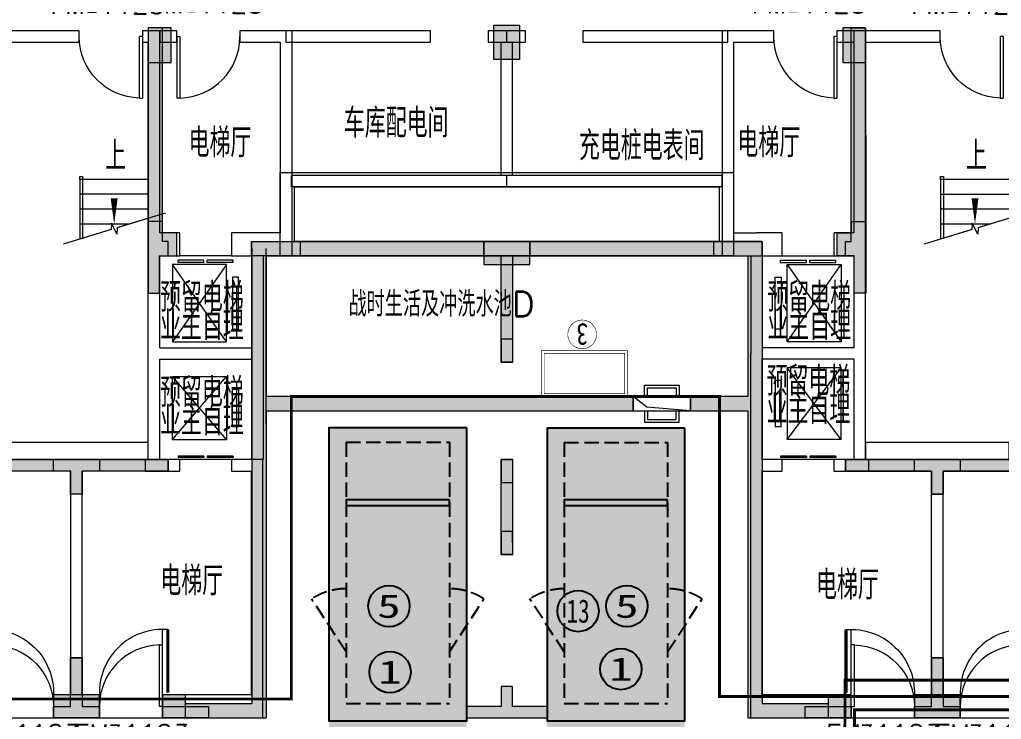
# Model space of a CAD drawing. Extents: x -264757 to 1033689, y 4049843 to 4347093.
# Drawn here: x -67445 to -50341, y 4215483 to 4227672 of the extents above; entities that cross this region are included whole.
import ezdxf
from ezdxf.enums import TextEntityAlignment as Align

# ---------------------------------------------------------------- set-up
doc = ezdxf.new("R2010")
doc.units = 0
doc.header["$LTSCALE"] = 1000
doc.header["$MEASUREMENT"] = 0
doc.linetypes.add('AX-01DK-PB01$1$A-001-车位参照B1$0$A-001-车位参照B1$0$A-001-车位参照B1$0$A-H4-001-基本图形$0$A-001-车位B1$0$DASH', pattern=[0.35, 0.25, -0.1])
doc.linetypes.add('DASH', pattern=[0.35, 0.25, -0.1])
doc.layers.get('0').update_dxf_attribs({"color": 8})
for name, color, linetype in [('AX-01DK-PB01$0$A-2-Text', 8, 'Continuous'), ('AX-01DK-PB01$0$AX-03CK-02-PB01$0$AX-03CK-02-PB01$0$PUB_HATCH', 8, 'Continuous'), ('PUB_HATCH', 8, 'Continuous'), ('不利因素13-紧邻铁爬梯', 7, 'Continuous'), ('不利因素5-单面靠墙', 7, 'Continuous'), ('不利因素9-坡道上停车', 7, 'Continuous'), ('子母车位', 7, 'Continuous')]:
    doc.layers.add(name, color=color, linetype=linetype)
doc.layers.add('AX-01DK-PB01$0$AX-001DK-01-PB01-02$0$A-3-WinF(Text)', color=8, linetype='Continuous', plot=False)
doc.layers.add('AX-01DK-PB01$0$AX-03CK-02-PB01$0$AX-03CK-02-PB01$0$WINDOW_TEXT', color=8, linetype='Continuous', plot=False)
doc.layers.add('无关图层', color=8, linetype='Continuous', lineweight=0)
doc.layers.add('车位归属楼栋范围线', color=7, linetype='Continuous', true_color=0x19e6c7)
doc.styles.add('AX-01DK-PB01$0$_TCH_DIM', font='SIMPLEX', dxfattribs={"bigfont": 'GBCBIG'})
doc.styles.add('AX-01DK-PB01$0$AX-001DK-01-PB01-02$0$_TCH_WINDOW', font='SIMPLEX', dxfattribs={"bigfont": 'GBCBIG'})
doc.styles.add('AX-01DK-PB01$0$AX-03CK-02-PB01$0$AX-03CK-02-PB01$0$_TCH_DIM', font='SIMPLEX', dxfattribs={"bigfont": 'GBCBIG'})
doc.styles.add('AX-01DK-PB01$0$AX-03CK-02-PB01$0$AX-03CK-02-PB01$0$_TCH_DIM_T3', font='SIMPLEX', dxfattribs={"width": 0.705882, "bigfont": 'GBCBIG'})
doc.styles.add('AX-01DK-PB01$0$Standard', font='gbenor.shx', dxfattribs={"bigfont": 'gbcbig.shx'})
doc.styles.add('AX-01DK-PB01$1$AX-001DK-01-PB01-02$0$Standard', font='gbenor.shx', dxfattribs={"bigfont": 'gbcbig.shx'})
doc.styles.add('AX-ACK-P01-WALL$0$黑体', font='simhei.ttf')
doc.styles.add('SX-ACK-PB01-WNC-ALL$0$黑体', font='simhei.ttf')
doc.styles.add('坑编号', font='', dxfattribs={"width": 0.8})
doc.styles.add('黑体', font='simhei.ttf')
doc.styles.get('坑编号').set_extended_font_data('SimSun')

# ---------------------------------------------------------------- blocks, each defined once
blk = doc.blocks.new('SX-ACK-PB01-WNC-ALL$0$20200722.21183209')
at = {"layer": '不利因素5-单面靠墙', "true_color": 0x6d711d}
h = blk.add_hatch(color=66, dxfattribs=at)
h.dxf.hatch_style = 1
edge = h.paths.add_edge_path()
edge.add_arc((360, 360), 360, 0, 360)
at = {"layer": '不利因素5-单面靠墙'}
blk.add_circle((360, 360), 360, dxfattribs=at)
at = {"layer": '不利因素5-单面靠墙', "style": 'SX-ACK-PB01-WNC-ALL$0$黑体', "width": 1.390625}
blk.add_text('5', height=407, dxfattribs=at).set_placement((156, 156), (564, 156), align=Align.FIT)
blk = doc.blocks.new('20200722.22094563')
at = {"layer": '不利因素13-紧邻铁爬梯', "true_color": 0x9bc530}
h = blk.add_hatch(color=62, dxfattribs=at)
h.dxf.hatch_style = 1
edge = h.paths.add_edge_path()
edge.add_arc((360, 360), 360, 0, 360)
at = {"layer": '不利因素13-紧邻铁爬梯'}
blk.add_circle((360, 360), 360, dxfattribs=at)
at = {"layer": '不利因素13-紧邻铁爬梯', "style": '黑体', "width": 0.695313}
blk.add_text('13', height=407.3, dxfattribs=at).set_placement((156, 156), (564, 156), align=Align.FIT)
blk = doc.blocks.new('A$C2E116D47')
at = {"layer": '无关图层'}
for p, q in [((0, 600), (0, 0)), ((200, 600), (0, 600)), ((50, 550), (50, 50)), ((200, 550), (50, 550)), ((50, 50), (200, 50)), ((0, 0), (200, 0))]:
    blk.add_line(p, q, dxfattribs=at)
blk = doc.blocks.new('*U98')
at = {"layer": '无关图层', "const_width": 10}
for points in [[(1250, 100), (-250, 100), (-250, 900), (1250, 900)], [(1200, 150), (-200, 150), (-200, 850), (1200, 850)]]:
    blk.add_lwpolyline(points, close=True, dxfattribs=at)
blk.add_lwpolyline([(539, 69, 0.098491), (444, 50, 0.098491), (362, -4, 0.098491), (308, -85, 0.098491), (289, -181, 0.098491), (308, -276, 0.098491), (362, -357, 0.098491), (444, -412, 0.098491), (539, -431, 0.098491), (635, -412, 0.098491), (716, -357, 0.098491), (770, -276, 0.098491), (789, -181, 0.098491), (770, -85, 0.098491), (716, -4, 0.098491), (635, 50, 0.098491)], format="xyb", close=True, dxfattribs=at)
at = {"layer": '无关图层', "style": '坑编号', "width": 0.8}
blk.add_attdef('X', text='', height=380, dxfattribs=at).set_placement((539, -181), align=Align.MIDDLE_CENTER)
blk = doc.blocks.new('SX-CK-PB001-WNC$1$20211103.13313578')
at = {"layer": '无关图层'}
h = blk.add_hatch(color=256, dxfattribs=at)
h.dxf.hatch_style = 1
h.paths.add_polyline_path([(0, 600), (450, 600), (450, 0), (0, 0)])
blk.add_lwpolyline([(0, 600), (450, 600), (450, 0), (0, 0)], close=True, dxfattribs=at)
blk.add_point((225, 300), dxfattribs=at)
blk = doc.blocks.new('fasdfasdfasdfasdfasdf')
at = {"layer": '不利因素9-坡道上停车', "true_color": 0xe0aa15}
h = blk.add_hatch(color=42, dxfattribs=at)
h.dxf.hatch_style = 1
edge = h.paths.add_edge_path()
edge.add_arc((-119587, 4058555), 720, 0, 360)
at = {"layer": '不利因素9-坡道上停车'}
blk.add_circle((-119587, 4058555), 720, dxfattribs=at)
at = {"layer": '不利因素9-坡道上停车', "style": 'AX-ACK-P01-WALL$0$黑体', "width": 1.390625}
blk.add_text('1', height=815, dxfattribs=at).set_placement((-119994, 4058148), (-119180, 4058148), align=Align.FIT)
blk = doc.blocks.new('AX-01DK-PB01$0$$DorLib2D$00000001')
at = {"layer": '无关图层'}
for p, q in [((0.45, 0.975), (0.5, 0.975)), ((0.45, 0), (0.45, 0.975)), ((0.5, 0), (0.5, 0.975)), ((0.5, 0), (0.45, 0))]:
    blk.add_line(p, q, dxfattribs=at)
at = {"layer": '无关图层', "lineweight": 13}
blk.add_arc((0.475, 0), 0.975, 91.4693, 180, dxfattribs=at)
blk = doc.blocks.new('AX-01DK-PB01$0$AX-001DK-01-PP01$0$AX-001DK-01-PP01$0$$DORLIB2D$00000127')
at = {"layer": '无关图层'}
for points in [[(-0.533, 0.795), (-0.533, 0.69)], [(-0.033, 0.795), (-0.533, 0.795)], [(-0.033, 0.795), (-0.033, 0.69)], [(0.533, 0.795), (0.033, 0.795)], [(0.033, 0.795), (0.033, 0.69)], [(0.533, 0.795), (0.533, 0.69)], [(-0.033, 0.69), (-0.533, 0.69)], [(0.533, 0.69), (0.033, 0.69)], [(0.5, 0.5), (-0.5, 0.5)]]:
    blk.add_lwpolyline(points, dxfattribs=at)
blk = doc.blocks.new('AX-01DK-PB01$0$AX-03CK-02-PB01$0$AX-03CK-02-PB01$0$$U_DORLIB2D$00000009')
at = {"layer": '无关图层'}
blk.add_line((0.5, 0.219), (0.5, 1.213), dxfattribs=at)
at = {"layer": '无关图层', "const_width": 0.05}
blk.add_lwpolyline([(0.583, 0.219), (0.583, 1.219)], dxfattribs=at)
at = {"layer": '无关图层'}
blk.add_arc((0.5, 0.219), 1.001, 85.224, 182.3859, dxfattribs=at)
blk = doc.blocks.new('_FZH')
blk.add_lwpolyline([(-0.5, -0.5), (0.5, -0.5), (0.5, 0.5), (-0.5, 0.5)], close=True)
at = {"layer": 'PUB_HATCH'}
blk.add_solid([(-0.5, -0.5), (0.5, -0.5), (-0.5, 0.5), (0.5, 0.5)], dxfattribs=at)
blk = doc.blocks.new('A$C741380cb')
at = {"layer": '子母车位', "true_color": 0x0617f9}
h = blk.add_hatch(color=5, dxfattribs=at)
h.dxf.hatch_style = 1
h.paths.add_polyline_path([(2400, 0), (2400, -10400), (0, -10400), (0, 0)])

msp = doc.modelspace()

# ---------------------------------------------------------------- hatches: boundary and pattern name
at = {"layer": 'AX-01DK-PB01$0$AX-03CK-02-PB01$0$AX-03CK-02-PB01$0$PUB_HATCH'}
for points in [[(-63277.7, 4223683.1), (-63406.4, 4223808.1), (-63406.4, 4220983), (-63156.4, 4220983), (-63156.4, 4223683)], [(-63406.4, 4223808.1), (-63149, 4223558.1), (-54756.7, 4223558.1), (-54506.7, 4223808.1)], [(-54506.7, 4223808.1), (-54756.7, 4223558.1), (-54756.7, 4221108), (-54673.4, 4220983), (-54506.7, 4220983)], [(-63277.7, 4223683.1), (-63399, 4223683.4), (-63399, 4220983), (-63251.9, 4220983), (-63149, 4221108), (-63149, 4223558.1)], [(-63149, 4220858), (-56756.4, 4220858), (-56756.4, 4221108), (-63149, 4221108), (-63251.9, 4220983)], [(-54756.7, 4221108), (-55756.4, 4221108), (-55756.4, 4220858), (-54756.7, 4220858), (-54673.4, 4220983)], [(-63156.4, 4220983), (-63406.4, 4220983), (-63406.4, 4220633), (-63156.4, 4220633)], [(-63251.9, 4220983), (-63399, 4220983), (-63399, 4220633), (-63149, 4220633), (-63149, 4220858)], [(-54673.4, 4220983), (-54756.7, 4220858), (-54756.7, 4220633), (-54673.4, 4220631.7), (-54506.7, 4220633), (-54506.7, 4220983)], [(-63149, 4220633), (-63399, 4220633), (-63399, 4215758.4), (-63149, 4215508.5)], [(-54673.4, 4220632.4), (-54756.7, 4220631.1), (-54756.7, 4215507.5), (-54506.7, 4215757.6), (-54506.7, 4220631.1)], [(-66855.9, 4215507.9), (-66055.5, 4215508.1), (-66055.5, 4215908.1), (-66855.9, 4215907.9)], [(-64955.5, 4215907.9), (-64730.5, 4215908), (-64730.5, 4215908.2), (-64955.5, 4215908.2)], [(-64730.4, 4215508.6), (-64955.4, 4215508.5), (-64955.5, 4215907.9), (-64955.5, 4215508.2), (-64730.4, 4215508.2)], [(-64556, 4215758.3), (-64556, 4215508.6), (-64730.4, 4215508.6), (-64730.4, 4215508.2), (-63149, 4215508.5), (-63399, 4215758.4)], [(-53181.6, 4215508.1), (-53356.8, 4215508.1), (-53356.8, 4215757.7), (-54506.7, 4215757.6), (-54756.7, 4215507.5), (-53181.6, 4215507.8)], [(-51856.8, 4215507.9), (-51056.4, 4215508.1), (-51056.4, 4215908.1), (-51856.9, 4215907.9)], [(-52956.8, 4215507.8), (-52956.9, 4215508.1), (-53181.6, 4215508.1), (-53181.6, 4215507.8)]]:
    msp.add_hatch(color=256, dxfattribs=at).paths.add_polyline_path(points)
at = {"layer": '无关图层'}
h = msp.add_hatch(color=256, dxfattribs=at)
h.dxf.hatch_style = 1
h.paths.add_polyline_path([(-64856.4, 4223557.9), (-64856.4, 4223807.9), (-64955.5, 4223807.9), (-64955.5, 4227527.9), (-65205.5, 4227527.9), (-65206.4, 4223807.9), (-65206.4, 4222907.9), (-65006.4, 4222907.9), (-65006.4, 4223557.9)])
for points in [[(-64806.6, 4227527.2), (-65205.6, 4227527.2), (-65205.6, 4226927.2), (-64806.6, 4226927.2)], [(-52706.2, 4227527.9), (-53105.2, 4227527.9), (-53105.2, 4226927.9), (-52706.2, 4226927.9)], [(-64707.3, 4223958.4), (-64956.4, 4223957.1), (-64956.4, 4224158.4), (-65207.3, 4224158.4), (-65207.3, 4222908.1), (-65006.6, 4222908.1), (-65006.6, 4223557.9), (-64707.3, 4223558.4)], [(-53203.7, 4223958.4), (-52954.6, 4223957.1), (-52954.6, 4224158.4), (-52703.7, 4224158.4), (-52703.7, 4222908.1), (-52904.4, 4222908.1), (-52904.4, 4223557.9), (-53203.7, 4223558.4)], [(-63406.3, 4223808.1), (-62556.3, 4223808.1), (-62556.3, 4223557.9), (-63406.3, 4223557.9)], [(-58555.5, 4223808.1), (-59355.9, 4223808.1), (-59355.9, 4223408.1), (-58555.5, 4223408.1)], [(-54506.3, 4223808.1), (-55356.3, 4223808.1), (-55356.3, 4223557.9), (-54506.3, 4223557.9)], [(-59056, 4222108), (-59055.7, 4221708.1), (-58854.6, 4221708.1), (-58855, 4222108)], [(-66055.5, 4220008), (-66055.5, 4219808), (-66355.7, 4219808), (-66355.9, 4219408.1), (-66556.9, 4219408.1), (-66556.3, 4219808), (-66856.6, 4219808), (-66856.6, 4220008)], [(-64855.9, 4220007.5), (-65256.1, 4220008.1), (-65256.1, 4219807), (-64855.9, 4219806.5)], [(-59056.4, 4220008.1), (-59056.1, 4219608.1), (-58855, 4219608.1), (-58855.4, 4220008.1)], [(-53056.3, 4220007.5), (-52656.1, 4220008.1), (-52656.1, 4219807), (-53056.3, 4219806.5)], [(-51056.3, 4220008), (-51056.3, 4219808), (-51356.4, 4219808), (-51356.6, 4219408.1), (-51557.7, 4219408.1), (-51557, 4219808), (-51857.3, 4219808), (-51857.3, 4220008)], [(-59056.6, 4218758), (-59056.3, 4218358.1), (-58855.2, 4218358.1), (-58855.5, 4218758)], [(-66056.4, 4215908.1), (-66356.6, 4215908.1), (-66356.6, 4216558.1), (-66556.6, 4216558.1), (-66556.6, 4215908.1), (-66856.6, 4215908.1), (-66856.6, 4215508.1), (-66056.4, 4215508.1)], [(-51056.6, 4215908.1), (-51356.8, 4215908.1), (-51356.8, 4216558.1), (-51556.8, 4216558.1), (-51556.8, 4215908.1), (-51856.8, 4215908.1), (-51856.8, 4215508.1), (-51056.6, 4215508.1)], [(-58255.9, 4215708.1), (-58855.9, 4215708.1), (-58855.9, 4216058.1), (-59055.9, 4216058.1), (-59055.9, 4215708.1), (-59655.9, 4215708.1), (-59655.9, 4215508.1), (-58255.9, 4215508.1)], [(-64956.8, 4215709.1), (-64156.6, 4215709.6), (-64156.6, 4215508.6), (-64956.8, 4215508.1)], [(-53756.8, 4215708.6), (-52956.6, 4215709.1), (-52956.6, 4215508.1), (-53756.8, 4215507.5)]]:
    msp.add_hatch(color=256, dxfattribs=at).paths.add_polyline_path(points)
h = msp.add_hatch(color=256, dxfattribs=at)
h.dxf.hatch_style = 1
h.paths.add_polyline_path([(-53055.3, 4223557.9), (-53055.3, 4223807.9), (-52956.2, 4223807.9), (-52956.2, 4227527.9), (-52706.2, 4227527.9), (-52705.3, 4223807.9), (-52705.3, 4222907.9), (-52905.3, 4222907.9), (-52905.3, 4223557.9)])
h = msp.add_hatch(color=256, dxfattribs=at)
h.dxf.hatch_style = 1
h.paths.add_polyline_path([(-58855.7, 4221708.1), (-59055.7, 4221708.1), (-59055.7, 4223558.1), (-59355.5, 4223558.1), (-59355.5, 4223808.1), (-58555.5, 4223808.1), (-58555.5, 4223558.1), (-58855.7, 4223558.1)])
h = msp.add_hatch(color=256, dxfattribs=at)
h.dxf.hatch_style = 1
h.paths.add_polyline_path([(-68055.9, 4220008), (-64855.9, 4220008.1), (-64855.9, 4219808.1), (-66355.9, 4219808.1), (-66355.9, 4219408.1), (-66555.9, 4219408.1), (-66555.9, 4219808.1), (-68055.9, 4219808.1)])
h = msp.add_hatch(color=256, dxfattribs=at)
h.dxf.hatch_style = 1
h.paths.add_polyline_path([(-58855.9, 4218358.1), (-59055.9, 4218358.1), (-59055.9, 4220008.1), (-58855.9, 4220008.1)])
h = msp.add_hatch(color=256, dxfattribs=at)
h.dxf.hatch_style = 1
h.paths.add_polyline_path([(-49856.3, 4220008), (-53056.3, 4220008.1), (-53056.3, 4219808.1), (-51556.3, 4219808.1), (-51556.3, 4219408.1), (-51356.3, 4219408.1), (-51356.3, 4219808.1), (-49856.3, 4219808.1)])
h = msp.add_hatch(color=256, dxfattribs=at)
h.dxf.hatch_style = 1
h.paths.add_polyline_path([(-68756.6, 4215708.1), (-66556.6, 4215708.1), (-66556.6, 4216558.1), (-66356.6, 4216558.1), (-66356.6, 4215708.1), (-64156.6, 4215708.1), (-64156.6, 4215508.1), (-68756.6, 4215508.1)])
h.paths.add_polyline_path([(-66056.6, 4215508.1), (-64956.6, 4215508.1), (-64956.6, 4215708.1), (-66056.6, 4215708.1)])
h.paths.add_polyline_path([(-67956.4, 4215508.1), (-66856.6, 4215508.1), (-66856.6, 4215708.1), (-67956.4, 4215708.1)], flags=17)
h = msp.add_hatch(color=256, dxfattribs=at)
h.dxf.hatch_style = 1
h.paths.add_polyline_path([(-53756.8, 4215708.1), (-51556.8, 4215708.1), (-51556.8, 4216558.1), (-51356.8, 4216558.1), (-51356.8, 4215708.1), (-49156.8, 4215708.1), (-49156.8, 4215508.1), (-53756.8, 4215508.1)])
h.paths.add_polyline_path([(-51056.8, 4215508.1), (-49956.8, 4215508.1), (-49956.8, 4215708.1), (-51056.8, 4215708.1)])
h.paths.add_polyline_path([(-52956.6, 4215508.1), (-51856.8, 4215508.1), (-51856.8, 4215708.1), (-52956.6, 4215708.1)], flags=17)

# ---------------------------------------------------------------- linework, layer by layer
at = {"layer": '子母车位', "color": 8, "linetype": 'AX-01DK-PB01$1$A-001-车位参照B1$0$A-001-车位参照B1$0$A-001-车位参照B1$0$A-H4-001-基本图形$0$A-001-车位B1$0$DASH'}
for p, q in [((-61756.5, 4220309.2, 0), (-59956.5, 4220309.2, 0)), ((-61756.5, 4220309.2, 0), (-61756.5, 4215759.2, 0)), ((-59956.5, 4220309.2, 0), (-59956.5, 4215759.2, 0)), ((-57956.4, 4220308.5, 0), (-56156.4, 4220308.5, 0)), ((-57956.4, 4220308.5, 0), (-57956.4, 4215758.5, 0)), ((-56156.4, 4220308.5, 0), (-56156.4, 4215758.5, 0)), ((-61756.5, 4215759.2, 0), (-59956.5, 4215759.2, 0)), ((-57956.4, 4215758.5, 0), (-56156.4, 4215758.5, 0))]:
    msp.add_line(p, q, dxfattribs=at)
at = {"layer": '子母车位', "color": 83, "elevation": 0}
for points in [[(-59656.5, 4220559.2), (-62056.5, 4220559.2), (-62056.4, 4215459.2), (-59656.4, 4215459.2)], [(-55856.4, 4220558.5), (-58256.4, 4220558.5), (-58256.4, 4215458.5), (-55856.4, 4215458.5)]]:
    msp.add_lwpolyline(points, close=True, dxfattribs=at)
at = {"layer": '子母车位', "elevation": 0}
for points in [[(-59956.5, 4219309.2), (-61756.5, 4219309.2), (-61756.5, 4219209.2), (-59956.5, 4219209.2)], [(-56156.4, 4219308.5), (-57956.4, 4219308.5), (-57956.4, 4219208.5), (-56156.4, 4219208.5)]]:
    msp.add_lwpolyline(points, close=True, dxfattribs=at)
at = {"layer": '子母车位', "linetype": 'AX-01DK-PB01$1$A-001-车位参照B1$0$A-001-车位参照B1$0$A-001-车位参照B1$0$A-H4-001-基本图形$0$A-001-车位B1$0$DASH', "elevation": 0}
for points in [[(-61756.5, 4216659.2), (-62356.5, 4217581.2)], [(-59956.5, 4216659.2), (-59356.5, 4217581.2)], [(-57956.4, 4216658.5), (-58556.4, 4217580.5)], [(-56156.4, 4216658.5), (-55556.4, 4217580.5)]]:
    msp.add_lwpolyline(points, dxfattribs=at)
at = {"layer": '子母车位', "linetype": 'AX-01DK-PB01$1$A-001-车位参照B1$0$A-001-车位参照B1$0$A-001-车位参照B1$0$A-H4-001-基本图形$0$A-001-车位B1$0$DASH'}
for centre, start, end in [((-61756.5, 4216659.2, 0), 90, 123.05573), ((-59956.5, 4216659.2, 0), 56.94427, 90), ((-57956.4, 4216658.5, 0), 90, 123.05573), ((-56156.4, 4216658.5, 0), 56.94427, 90)]:
    msp.add_arc(centre, 1100, start, end, dxfattribs=at)
at = {"layer": '无关图层'}
for p, q in [((-66405.6, 4227477.9), (-67905.3, 4227477.9)), ((-66405.6, 4227277.9), (-66405.6, 4227477.9)), ((-65005.3, 4227477.9), (-65305.6, 4227477.9)), ((-65305.6, 4227477.9), (-65305.6, 4227277.9)), ((-64706.6, 4227477.9), (-65005.3, 4227477.9)), ((-65005.3, 4227477.9), (-65005.3, 4227277.9)), ((-65005.3, 4223957.9), (-65005.3, 4227477.9)), ((-64706.6, 4227277.9), (-64706.6, 4227477.9)), ((-62705, 4227477.9), (-63606.6, 4227477.9)), ((-63606.6, 4227477.9), (-63606.6, 4227277.9)), ((-60284.6, 4227478), (-62806, 4227478)), ((-62806, 4227478), (-62806, 4227278)), ((-62705, 4227477.9), (-62705, 4223557.9)), ((-60284.6, 4227278), (-60284.6, 4227478)), ((-58955.7, 4227478), (-59284.6, 4227478)), ((-59284.6, 4227478), (-59284.6, 4227278)), ((-58634.6, 4227478), (-58955.7, 4227478)), ((-58955.7, 4227278), (-58955.7, 4227478)), ((-58634.6, 4227278), (-58634.6, 4227478)), ((-55106.7, 4227478), (-57634.6, 4227478)), ((-57634.6, 4227478), (-57634.6, 4227278)), ((-55207.5, 4227477.9), (-55207.5, 4223557.9)), ((-54305.2, 4227477.9), (-55207.5, 4227477.9)), ((-55106.7, 4227278), (-55106.7, 4227478)), ((-54305.2, 4227277.9), (-54305.2, 4227477.9)), ((-52907.5, 4227477.9), (-53205.2, 4227477.9)), ((-53205.2, 4227477.9), (-53205.2, 4227277.9)), ((-51407.7, 4227477.9), (-52907.5, 4227477.9)), ((-52907.5, 4223957.9), (-52907.5, 4227477.9)), ((-52907.5, 4227277.9), (-52907.5, 4227477.9)), ((-51407.7, 4227277.9), (-51407.7, 4227477.9)), ((-67705.3, 4227277.9), (-66405.6, 4227277.9)), ((-65305.6, 4227277.9), (-65205.3, 4227277.9)), ((-65205.3, 4223657.9), (-65205.3, 4227277.9)), ((-65005.3, 4227277.9), (-64706.6, 4227277.9)), ((-63606.6, 4227277.9), (-62905, 4227277.9)), ((-62905, 4227277.9), (-62905, 4223957.9)), ((-62806, 4227278), (-60284.6, 4227278)), ((-59284.6, 4227278), (-58955.7, 4227278)), ((-59055.7, 4224958), (-59055.7, 4227278)), ((-58955.7, 4227278), (-58634.6, 4227278)), ((-58855.7, 4224958), (-58855.7, 4227278)), ((-57634.6, 4227278), (-55106.7, 4227278)), ((-55007.5, 4227277.9), (-55007.5, 4223957.9)), ((-55007.5, 4227277.9), (-54305.2, 4227277.9)), ((-53205.2, 4227277.9), (-52907.5, 4227277.9)), ((-52707.5, 4227277.9), (-51407.7, 4227277.9)), ((-52707.5, 4223657.9), (-52707.5, 4227277.9)), ((-66398.5, 4224889.9), (-66398.5, 4223850.2)), ((-66398.5, 4224889.9), (-66398.5, 4223850.2)), ((-65198.5, 4224889.9), (-66398.5, 4224889.9)), ((-58955.7, 4224958), (-62706, 4224958)), ((-62706, 4224758), (-62706, 4224958)), ((-55206.7, 4224958), (-58955.7, 4224958)), ((-58955.7, 4224758), (-58955.7, 4224958)), ((-58955.7, 4224758), (-58955.7, 4224958)), ((-55206.7, 4224758), (-55206.7, 4224958)), ((-51400.6, 4224888.7), (-51400.6, 4223849)), ((-51400.6, 4224888.7), (-51400.6, 4223849)), ((-50200.6, 4224888.7), (-51400.6, 4224888.7)), ((-58955.7, 4224758), (-62706, 4224758)), ((-55206.7, 4224758), (-58955.7, 4224758)), ((-65198.5, 4224629.9), (-66398.5, 4224629.9)), ((-50200.6, 4224628.7), (-51400.6, 4224628.7)), ((-65198.5, 4224369.9), (-66398.5, 4224369.9)), ((-50200.6, 4224368.7), (-51400.6, 4224368.7)), ((-65198.5, 4224214.2), (-65714.2, 4224057.7)), ((-50200.6, 4224213), (-50716.4, 4224056.6)), ((-65542.2, 4224109.9), (-66398.5, 4224109.9)), ((-65867.1, 4224011.4), (-66398.5, 4223850.2)), ((-50544.3, 4224108.7), (-51400.6, 4224108.7)), ((-50869.2, 4224010.2), (-51400.6, 4223849)), ((-64655.3, 4223957.9), (-65005.3, 4223957.9)), ((-64655.3, 4223557.9), (-64655.3, 4223957.9)), ((-63305, 4223957.9), (-63755.3, 4223957.9)), ((-63755.3, 4223957.9), (-63755.3, 4223557.9)), ((-63406.4, 4223808.1), (-63406.4, 4220983)), ((-63406.4, 4223808.1), (-54506.7, 4223808.1)), ((-62905, 4223957.9), (-63305, 4223957.9)), ((-55007.5, 4223957.9), (-54607.5, 4223957.9)), ((-54157.5, 4223957.9), (-54607.5, 4223957.9)), ((-54506.7, 4223808.1), (-54506.7, 4220983)), ((-54157.5, 4223557.9), (-54157.5, 4223957.9)), ((-52907.5, 4223957.9), (-53257.5, 4223957.9)), ((-53257.5, 4223957.9), (-53257.5, 4223557.9)), ((-65205.3, 4221857.9), (-65205.3, 4223657.9)), ((-63399, 4223683.4), (-63399, 4220983)), ((-63156.4, 4223683), (-63156.4, 4220983)), ((-52707.5, 4221857.9), (-52707.5, 4223657.9)), ((-65005.3, 4221957.9), (-65005.3, 4223557.9)), ((-65005.3, 4223557.9), (-64655.3, 4223557.9)), ((-63755.3, 4223557.9), (-63405, 4223557.9)), ((-63405, 4223557.9), (-63405, 4221957.9)), ((-63205, 4223557.9), (-63205, 4221857.9)), ((-62705, 4223557.9), (-63205, 4223557.9)), ((-63149, 4223558.1), (-63149, 4221108)), ((-63149, 4223558.1), (-54756.7, 4223558.1)), ((-55207.5, 4223557.9), (-54707.5, 4223557.9)), ((-54756.7, 4223558.1), (-54756.7, 4221108)), ((-54707.5, 4223557.9), (-54707.5, 4221857.9)), ((-54507.5, 4223557.9), (-54507.5, 4221957.9)), ((-54507.5, 4223557.9), (-54157.5, 4223557.9)), ((-53257.5, 4223557.9), (-52907.5, 4223557.9)), ((-52907.5, 4221957.9), (-52907.5, 4223557.9)), ((-65005.3, 4221957.9), (-63405, 4221957.9)), ((-52907.5, 4221957.9), (-54507.5, 4221957.9)), ((-65205.3, 4220007.9), (-65205.3, 4221857.9)), ((-65005.3, 4221757.9), (-63405, 4221757.9)), ((-65005.3, 4220007.9), (-65005.3, 4221757.9)), ((-63405, 4221757.9), (-63405, 4220007.9)), ((-63205, 4221857.9), (-63205, 4220007.9)), ((-54707.5, 4219907.9), (-54707.5, 4221857.9)), ((-52907.5, 4221757.9), (-54507.5, 4221757.9)), ((-54507.5, 4220007.9), (-54507.5, 4221757.9)), ((-52907.5, 4220007.9), (-52907.5, 4221757.9)), ((-52707.5, 4220007.9), (-52707.5, 4221857.9)), ((-53132.5, 4221607.9), (-54072.5, 4221607.9)), ((-54072.5, 4221607.9), (-54072.5, 4220357.9)), ((-54072.5, 4220357.9), (-53132.5, 4221607.9)), ((-53132.5, 4220357.9), (-54072.5, 4221607.9)), ((-53132.5, 4220357.9), (-53132.5, 4221607.9)), ((-64780.3, 4220357.9), (-64780.3, 4221457.9)), ((-64780.3, 4221457.9), (-63840.3, 4221457.9)), ((-63840.3, 4220357.9), (-64780.3, 4221457.9)), ((-64780.3, 4220357.9), (-63840.3, 4221457.9)), ((-63840.3, 4221457.9), (-63840.3, 4220357.9)), ((-63735.3, 4220577.9), (-63735.3, 4221237.9)), ((-63735.3, 4221237.9), (-63630.3, 4221237.9)), ((-63630.3, 4221237.9), (-63630.3, 4220577.9)), ((-54177.5, 4221387.9), (-54282.5, 4221387.9)), ((-54282.5, 4221387.9), (-54282.5, 4220577.9)), ((-54177.5, 4220577.9), (-54177.5, 4221387.9)), ((-56756.4, 4221108), (-63149, 4221108)), ((-56517.3, 4220920.7, 0), (-56756.4, 4221108.3, 0)), ((-56756.4, 4220858), (-56756.4, 4221108)), ((-55756.4, 4221108), (-56756.4, 4221108)), ((-54756.7, 4221108), (-55756.4, 4221108)), ((-55756.4, 4221108), (-55756.4, 4220858)), ((-63406.4, 4220983), (-63406.4, 4220633)), ((-63399, 4220983), (-63399, 4220633)), ((-63156.4, 4220983), (-63156.4, 4220633)), ((-55756.5, 4220858.1, 0), (-56517.3, 4220920.9, 0)), ((-54506.7, 4220983), (-54506.7, 4220633)), ((-63149, 4220858), (-63149, 4220633)), ((-63149, 4220858), (-56756.4, 4220858)), ((-56756.4, 4220858), (-55756.4, 4220858)), ((-55756.4, 4220858), (-54756.7, 4220858)), ((-54756.7, 4220858), (-54756.7, 4220633)), ((-63630.3, 4220577.9), (-63735.3, 4220577.9)), ((-63399, 4220633), (-63399, 4215758.4)), ((-63149, 4220633), (-63149, 4215508.5)), ((-54756.7, 4220631.1), (-54756.7, 4215507.5)), ((-54506.7, 4220631.1), (-54506.7, 4215757.6)), ((-54177.5, 4220577.9), (-54282.5, 4220577.9)), ((-66455, 4220007.9), (-67705.3, 4220007.9)), ((-65205.3, 4220007.9), (-66455, 4220007.9)), ((-64655.3, 4220007.9), (-65005.3, 4220007.9)), ((-64655.3, 4219807.9), (-64655.3, 4220007.9)), ((-63205.2, 4220007.9), (-63755.3, 4220007.9)), ((-63755.3, 4220007.9), (-63755.3, 4219807.9)), ((-63205, 4220007.9), (-63405, 4220007.9)), ((-63205.2, 4215507.9), (-63205.2, 4220007.9)), ((-54707.5, 4215507.9), (-54707.5, 4219907.9)), ((-54157.5, 4220007.9), (-54507.5, 4220007.9)), ((-54157.5, 4219807.9), (-54157.5, 4220007.9)), ((-52907.5, 4220007.9), (-53257.5, 4220007.9)), ((-53257.5, 4220007.9), (-53257.5, 4219807.9)), ((-51457.1, 4220007.9), (-52707.5, 4220007.9)), ((-50207.5, 4220007.9), (-51457.1, 4220007.9)), ((-66555, 4219807.9), (-67805.3, 4219807.9)), ((-66555, 4215907.9), (-66555, 4219807.9)), ((-65105.3, 4219807.9), (-66355, 4219807.9)), ((-66355, 4215907.9), (-66355, 4219807.9)), ((-65105.3, 4219807.9), (-64655.3, 4219807.9)), ((-63755.3, 4219807.9), (-63405.2, 4219807.9)), ((-63405.2, 4215907.9), (-63405.2, 4219807.9)), ((-54507.5, 4215907.9), (-54507.5, 4219807.9)), ((-54507.5, 4219807.9), (-54157.5, 4219807.9)), ((-53257.5, 4219807.9), (-52807.5, 4219807.9)), ((-51557.1, 4219807.9), (-52807.5, 4219807.9)), ((-51557.1, 4215907.9), (-51557.1, 4219807.9)), ((-50107.5, 4219807.9), (-51357.1, 4219807.9)), ((-51357.1, 4215907.9), (-51357.1, 4219807.9)), ((-66055.5, 4215908.1), (-66855.9, 4215907.9)), ((-66855.9, 4215907.9), (-66855.9, 4215507.9)), ((-66555, 4215907.9), (-66855, 4215907.9)), ((-66855, 4215907.9), (-66855, 4215507.9)), ((-66055.2, 4215907.9), (-66355, 4215907.9)), ((-66055.5, 4215508.1), (-66055.5, 4215908.1)), ((-66055.2, 4215507.9), (-66055.2, 4215907.9)), ((-64730.5, 4215908.2), (-64955.5, 4215908.2)), ((-64955.5, 4215908.2), (-64955.5, 4215907.9)), ((-64955.5, 4215907.9), (-64955.5, 4215508.2)), ((-63405.2, 4215907.9), (-64955.2, 4215907.9)), ((-64955.2, 4215907.9), (-64955.2, 4215507.9)), ((-64730.5, 4215908), (-64730.5, 4215908.2)), ((-64556, 4215758.3), (-63399, 4215758.4)), ((-52957.1, 4215907.9), (-54507.5, 4215907.9)), ((-54506.7, 4215757.6), (-53356.8, 4215757.7)), ((-52957.1, 4215507.9), (-52957.1, 4215907.9)), ((-52956.8, 4215507.8), (-52956.9, 4215907.8)), ((-51557.1, 4215907.9), (-51857.1, 4215907.9)), ((-51857.1, 4215907.9), (-51857.1, 4215507.9)), ((-51056.4, 4215908.1), (-51856.9, 4215907.9)), ((-51856.9, 4215907.9), (-51856.8, 4215507.9)), ((-51057.3, 4215907.9), (-51357.1, 4215907.9)), ((-51057.3, 4215507.9), (-51057.3, 4215907.9)), ((-51056.4, 4215508.1), (-51056.4, 4215908.1)), ((-67955.9, 4215507.8), (-66855.9, 4215507.9)), ((-66855.9, 4215507.9), (-66055.5, 4215508.1)), ((-66855, 4215507.9), (-66455, 4215507.9)), ((-66455, 4215507.9), (-66055.2, 4215507.9)), ((-66055.5, 4215508.1), (-64955.5, 4215508.2)), ((-64955.5, 4215508.2), (-64730.4, 4215508.2)), ((-64955.2, 4215507.9), (-63205.2, 4215507.9)), ((-64730.4, 4215508.2), (-63149, 4215508.5)), ((-54756.7, 4215507.5), (-53181.6, 4215507.8)), ((-54707.5, 4215507.9), (-52957.1, 4215507.9)), ((-53181.6, 4215507.8), (-52956.8, 4215507.8)), ((-52956.8, 4215507.8), (-51856.8, 4215507.9)), ((-51857.1, 4215507.9), (-51457.1, 4215507.9)), ((-51856.8, 4215507.9), (-51056.4, 4215508.1)), ((-51457.1, 4215507.9), (-51057.3, 4215507.9)), ((-51056.4, 4215508.1), (-49956.4, 4215508.2))]:
    msp.add_line(p, q, dxfattribs=at)
for points in [[(-64856.4, 4223557.9), (-64856.4, 4223807.9), (-64955.5, 4223807.9), (-64955.5, 4227527.9), (-65205.5, 4227527.9), (-65206.4, 4223807.9), (-65206.4, 4222907.9), (-65006.4, 4222907.9), (-65006.4, 4223557.9)], [(-64806.6, 4227527.2), (-65205.6, 4227527.2), (-65205.6, 4226927.2), (-64806.6, 4226927.2)], [(-52706.2, 4227527.9), (-53105.2, 4227527.9), (-53105.2, 4226927.9), (-52706.2, 4226927.9)], [(-53055.3, 4223557.9), (-53055.3, 4223807.9), (-52956.2, 4223807.9), (-52956.2, 4227527.9), (-52706.2, 4227527.9), (-52705.3, 4223807.9), (-52705.3, 4222907.9), (-52905.3, 4222907.9), (-52905.3, 4223557.9)], [(-62906.7, 4223558), (-62906.7, 4225008), (-55007.1, 4225008), (-55007.1, 4223558)], [(-62656.7, 4223808), (-62656.7, 4224758), (-55257.1, 4224758), (-55257.1, 4223808)], [(-64707.3, 4223958.4), (-64956.4, 4223957.1), (-64956.4, 4224158.4), (-65207.3, 4224158.4), (-65207.3, 4222908.1), (-65006.6, 4222908.1), (-65006.6, 4223557.9), (-64707.3, 4223558.4)], [(-53203.7, 4223958.4), (-52954.6, 4223957.1), (-52954.6, 4224158.4), (-52703.7, 4224158.4), (-52703.7, 4222908.1), (-52904.4, 4222908.1), (-52904.4, 4223557.9), (-53203.7, 4223558.4)], [(-63406.3, 4223808.1), (-62556.3, 4223808.1), (-62556.3, 4223557.9), (-63406.3, 4223557.9)], [(-58555.5, 4223808.1), (-59355.9, 4223808.1), (-59355.9, 4223408.1), (-58555.5, 4223408.1)], [(-54506.3, 4223808.1), (-55356.3, 4223808.1), (-55356.3, 4223557.9), (-54506.3, 4223557.9)], [(-63840.3, 4223407.9), (-64780.3, 4223407.9), (-64780.3, 4222057.9), (-63840.3, 4222057.9)], [(-54072.5, 4223407.9), (-53132.5, 4223407.9), (-53132.5, 4222057.9), (-54072.5, 4222057.9)], [(-63630.3, 4223187.9), (-63735.3, 4223187.9), (-63735.3, 4222277.9), (-63630.3, 4222277.9)], [(-54282.5, 4223187.9), (-54177.5, 4223187.9), (-54177.5, 4222277.9), (-54282.5, 4222277.9)], [(-59056, 4222108), (-59055.7, 4221708.1), (-58854.6, 4221708.1), (-58855, 4222108)], [(-68055.9, 4220008), (-64855.9, 4220008.1), (-64855.9, 4219808.1), (-66355.9, 4219808.1), (-66355.9, 4219408.1), (-66555.9, 4219408.1), (-66555.9, 4219808.1), (-68055.9, 4219808.1)], [(-66055.5, 4220008), (-66055.5, 4219808), (-66355.7, 4219808), (-66355.9, 4219408.1), (-66556.9, 4219408.1), (-66556.3, 4219808), (-66856.6, 4219808), (-66856.6, 4220008)], [(-64855.9, 4220007.5), (-65256.1, 4220008.1), (-65256.1, 4219807), (-64855.9, 4219806.5)], [(-59056.4, 4220008.1), (-59056.1, 4219608.1), (-58855, 4219608.1), (-58855.4, 4220008.1)], [(-58855.9, 4218358.1), (-59055.9, 4218358.1), (-59055.9, 4220008.1), (-58855.9, 4220008.1)], [(-49856.3, 4220008), (-53056.3, 4220008.1), (-53056.3, 4219808.1), (-51556.3, 4219808.1), (-51556.3, 4219408.1), (-51356.3, 4219408.1), (-51356.3, 4219808.1), (-49856.3, 4219808.1)], [(-53056.3, 4220007.5), (-52656.1, 4220008.1), (-52656.1, 4219807), (-53056.3, 4219806.5)], [(-51056.3, 4220008), (-51056.3, 4219808), (-51356.4, 4219808), (-51356.6, 4219408.1), (-51557.7, 4219408.1), (-51557, 4219808), (-51857.3, 4219808), (-51857.3, 4220008)], [(-59056.6, 4218758), (-59056.3, 4218358.1), (-58855.2, 4218358.1), (-58855.5, 4218758)], [(-66856.6, 4215708.1), (-66556.6, 4215708.1), (-66556.6, 4216558.1), (-66356.6, 4216558.1), (-66356.6, 4215708.1), (-66056.4, 4215708.1), (-66056.4, 4215508.1), (-66856.6, 4215508.1)], [(-66056.4, 4215908.1), (-66356.6, 4215908.1), (-66356.6, 4216558.1), (-66556.6, 4216558.1), (-66556.6, 4215908.1), (-66856.6, 4215908.1), (-66856.6, 4215508.1), (-66056.4, 4215508.1)], [(-51856.8, 4215708.1), (-51556.8, 4215708.1), (-51556.8, 4216558.1), (-51356.8, 4216558.1), (-51356.8, 4215708.1), (-51056.6, 4215708.1), (-51056.6, 4215508.1), (-51856.8, 4215508.1)], [(-51056.6, 4215908.1), (-51356.8, 4215908.1), (-51356.8, 4216558.1), (-51556.8, 4216558.1), (-51556.8, 4215908.1), (-51856.8, 4215908.1), (-51856.8, 4215508.1), (-51056.6, 4215508.1)], [(-58255.9, 4215708.1), (-58855.9, 4215708.1), (-58855.9, 4216058.1), (-59055.9, 4216058.1), (-59055.9, 4215708.1), (-59655.9, 4215708.1), (-59655.9, 4215508.1), (-58255.9, 4215508.1)], [(-64956.8, 4215709.1), (-64156.6, 4215709.6), (-64156.6, 4215508.6), (-64956.8, 4215508.1)], [(-53756.8, 4215708.6), (-52956.6, 4215709.1), (-52956.6, 4215508.1), (-53756.8, 4215507.5)]]:
    msp.add_lwpolyline(points, close=True, dxfattribs=at)
for points in [[(-66398.5, 4224889.9), (-66398.5, 4224939.9), (-66348.5, 4224939.9), (-66348.5, 4223865.3)], [(-51400.6, 4224888.7), (-51400.6, 4224938.7), (-51350.6, 4224938.7), (-51350.6, 4223864.2)], [(-64911.4, 4224301.2), (-65744.7, 4224048.5), (-65750.8, 4223936.9), (-65847.2, 4224127.1), (-65852.3, 4224015.8), (-66685.6, 4223763.1)], [(-49913.6, 4224300.1), (-50746.8, 4224047.3), (-50752.9, 4223935.8), (-50849.3, 4224126), (-50854.5, 4224014.7), (-51687.7, 4223761.9)], [(-63840.3, 4222057.9), (-64780.3, 4223407.9)], [(-63840.3, 4223407.9), (-64780.3, 4222057.9)], [(-54072.5, 4222057.9), (-53132.5, 4223407.9)], [(-54072.5, 4223407.9), (-53132.5, 4222057.9)], [(-65205.3, 4220009), (-65205.3, 4220309), (-67705.3, 4220309), (-67705.3, 4220009), (-65205.3, 4220007.9), (-65205.3, 4220309)], [(-64780.3, 4220357.9), (-63840.3, 4220357.9)], [(-53132.5, 4220357.9), (-54072.5, 4220357.9)], [(-50207.5, 4220008.9), (-50207.5, 4220308.9), (-52707.5, 4220308.9), (-52707.5, 4220008.9), (-50207.5, 4220007.9), (-50207.5, 4220308.9)]]:
    msp.add_lwpolyline(points, dxfattribs=at)
for points in [[(-65798.5, 4224889.9, 0, 0, 0), (-65798.5, 4224109.9, 0, 120, 0), (-65798.5, 4224559.9, 0, 0, 0)], [(-50800.6, 4224888.7, 0, 0, 0), (-50800.6, 4224108.7, 0, 120, 0), (-50800.6, 4224558.7, 0, 0, 0)]]:
    msp.add_lwpolyline(points, format="xyseb", dxfattribs=at)
at = {"layer": '无关图层', "ltscale": 0.5}
msp.add_lwpolyline([(-58855.7, 4221708.1), (-59055.7, 4221708.1), (-59055.7, 4223558.1), (-59355.5, 4223558.1), (-59355.5, 4223808.1), (-58555.5, 4223808.1), (-58555.5, 4223558.1), (-58855.7, 4223558.1)], close=True, dxfattribs=at)
at = {"layer": '无关图层', "elevation": 0}
for points in [[(-56756.4, 4220858.2), (-55756.4, 4220858.3), (-55756.4, 4221108.5), (-56756.4, 4221108.3)], [(-56756.4, 4220858.2), (-55756.4, 4220858.3), (-55756.4, 4221108.3), (-56756.4, 4221108.3)]]:
    msp.add_lwpolyline(points, close=True, dxfattribs=at)
at = {"layer": '车位归属楼栋范围线', "linetype": 'DASH', "ltscale": 5}
for points in [[(-18028.6, 4233340, 50, 50, 0), (-28653.9, 4233340, 50, 50, 0), (-28653.9, 4215609.5, 50, 50, 0), (-44540.8, 4215609.5, 50, 50, 0), (-44540.8, 4220701.8, 50, 50, 0), (-47318.2, 4220701.8, 50, 50, 0), (-47318.2, 4215647.7, 50, 50, 0), (-52900.5, 4215647.7, 50, 50, 0), (-52900.5, 4209564.5, 50, 50, 0), (-54208.1, 4209564.5, 50, 50, 0), (-54208.1, 4198183, 50, 50, 0)], [(-20699.6, 4195863.1, 50, 50, 0), (-20699.6, 4209978.5, 50, 50, 0), (-28984.8, 4209978.5, 50, 50, 0), (-28984.8, 4215708.1, 50, 50, 0), (-44211.4, 4215708.1, 50, 50, 0), (-44211.4, 4221108.1, 50, 50, 0), (-47882.9, 4221108.1, 50, 50, 0), (-47882.9, 4216166.4, 50, 50, 0), (-53065.2, 4216166.4, 50, 50, 0), (-53065.2, 4209762.5, 50, 50, 0), (-54403.6, 4209762.5, 50, 50, 0), (-54403.6, 4198483.2, 50, 50, 0)]]:
    msp.add_lwpolyline(points, format="xyseb", dxfattribs=at)
at = {"layer": '车位归属楼栋范围线', "linetype": 'DASH', "ltscale": 5, "const_width": 50}
msp.add_lwpolyline([(-28828.7, 4204358), (-28828.7, 4215897.7), (-44378.7, 4215897.7), (-44378.7, 4220848.8), (-47561.8, 4220848.8), (-47561.8, 4215881.9), (-55250.5, 4215881.9), (-55250.5, 4221108), (-62711.7, 4221108), (-62711.7, 4215838.1), (-70226.3, 4215838.1), (-70226.3, 4221071.5), (-77647.6, 4221071.5), (-77647.6, 4215744), (-85245, 4215744), (-85245, 4221559.2), (-88757.3, 4221559.2), (-89059.6, 4221559.2), (-89059.6, 4170077)], dxfattribs=at)

# ---------------------------------------------------------------- block references
at = {"layer": '不利因素13-紧邻铁爬梯'}
msp.add_blockref('20200722.22094563', (-58076.1, 4217010.3), dxfattribs=at)
at = {"layer": '不利因素5-单面靠墙'}
for p in [(-61370.6, 4217095.9), (-57225.7, 4217095.9)]:
    msp.add_blockref('SX-ACK-PB01-WNC-ALL$0$20200722.21183209', p, dxfattribs=at)
at = {"layer": '子母车位', "rotation": 180.0000000000001}
for p in [(-59656.4, 4210159.2, 0), (-55856.4, 4210158.5, 0)]:
    msp.add_blockref('A$C741380cb', p, dxfattribs=at)
at = {"layer": '无关图层'}
ref = msp.add_blockref('AX-01DK-PB01$0$$DorLib2D$00000001', (-65855.6, 4227377.9), dxfattribs=dict(at, xscale=1100, yscale=-1100, zscale=200, rotation=359.9999999999605))
ref.add_attrib('A', 'FM乙1123', (-66915.9, 4227774.3), dxfattribs={"layer": 'AX-01DK-PB01$0$AX-001DK-01-PB01-02$0$A-3-WinF(Text)', "height": 337.59, "style": 'AX-01DK-PB01$0$AX-001DK-01-PB01-02$0$_TCH_WINDOW'})
ref = msp.add_blockref('AX-01DK-PB01$0$$DorLib2D$00000001', (-64156.6, 4227377.9), dxfattribs=dict(at, xscale=1100, yscale=1100, zscale=200, rotation=180))
ref.add_attrib('A', 'FM乙1123', (-65197.9, 4227782.8), dxfattribs={"layer": 'AX-01DK-PB01$0$AX-001DK-01-PB01-02$0$A-3-WinF(Text)', "height": 337.59, "style": 'AX-01DK-PB01$0$AX-001DK-01-PB01-02$0$_TCH_WINDOW'})
ref = msp.add_blockref('AX-01DK-PB01$0$$DorLib2D$00000001', (-53755.2, 4227377.9), dxfattribs=dict(at, xscale=1100, yscale=-1100, zscale=200, rotation=359.999999999903))
ref.add_attrib('A', 'FM乙1123', (-54695.8, 4227782.8), dxfattribs={"layer": 'AX-01DK-PB01$0$AX-001DK-01-PB01-02$0$A-3-WinF(Text)', "height": 337.59, "style": 'AX-01DK-PB01$0$AX-001DK-01-PB01-02$0$_TCH_WINDOW'})
ref = msp.add_blockref('AX-01DK-PB01$0$$DorLib2D$00000001', (-50857.7, 4227377.9), dxfattribs=dict(at, xscale=1100, yscale=-1100, zscale=200, rotation=359.9999999999605))
ref.add_attrib('A', 'FM乙1123', (-51918, 4227774.3), dxfattribs={"layer": 'AX-01DK-PB01$0$AX-001DK-01-PB01-02$0$A-3-WinF(Text)', "height": 337.59, "style": 'AX-01DK-PB01$0$AX-001DK-01-PB01-02$0$_TCH_WINDOW'})
msp.add_blockref('SX-CK-PB001-WNC$1$20211103.13313578', (-59184.6, 4226978.2), dxfattribs=at)
for name, p, xscale, yscale, zscale, rotation in [('AX-01DK-PB01$0$AX-001DK-01-PP01$0$AX-001DK-01-PP01$0$$DORLIB2D$00000127', (-64205.3, 4223757.9), -900, 400, 400, 180), ('AX-01DK-PB01$0$AX-001DK-01-PP01$0$AX-001DK-01-PP01$0$$DORLIB2D$00000127', (-53707.5, 4223757.9), -900, -400, 400, 359.999999999911), ('AX-01DK-PB01$0$AX-001DK-01-PP01$0$AX-001DK-01-PP01$0$$DORLIB2D$00000127', (-64205.3, 4219907.9), -900, -200, 200, 179.9999999925303), ('AX-01DK-PB01$0$AX-001DK-01-PP01$0$AX-001DK-01-PP01$0$$DORLIB2D$00000127', (-53707.5, 4219907.9), 900, 200, 200, 7.174070222237814e-09), ('_FZH', (-64755.7, 4215708.3), 399.4250980540333, 399.4504452368712, 399.4504452368712, 90.01600452784145)]:
    msp.add_blockref(name, p, dxfattribs=dict(at, xscale=xscale, yscale=yscale, zscale=zscale, rotation=rotation))
at = {"layer": '无关图层', "rotation": 180}
msp.add_blockref('*U98', (-57105.9, 4222008), dxfattribs=at).add_auto_attribs({'X': '3'})
at = {"layer": '无关图层', "xscale": -1, "rotation": 90.01011209510472}
msp.add_blockref('A$C2E116D47', (-55956.2, 4221307.8, 0), dxfattribs=at)
at = {"layer": '无关图层', "rotation": 90.01011209510469}
msp.add_blockref('A$C2E116D47', (-55956.2, 4220658.7, 0), dxfattribs=at)
at = {"layer": '无关图层'}
ref = msp.add_blockref('AX-01DK-PB01$0$AX-03CK-02-PB01$0$AX-03CK-02-PB01$0$$U_DORLIB2D$00000009', (-67405.9, 4215707.9), dxfattribs=dict(at, xscale=-1100, yscale=1100, zscale=400, rotation=0.008002269133875327))
ref.add_attrib('A', '*GHFM1123(6)', (-68674.7, 4214594), dxfattribs={"layer": 'AX-01DK-PB01$0$AX-03CK-02-PB01$0$AX-03CK-02-PB01$0$WINDOW_TEXT', "height": 386.75, "rotation": 0.008, "style": 'AX-01DK-PB01$0$AX-03CK-02-PB01$0$AX-03CK-02-PB01$0$_TCH_DIM_T3', "width": 0.49827})
ref = msp.add_blockref('AX-01DK-PB01$0$AX-03CK-02-PB01$0$AX-03CK-02-PB01$0$$U_DORLIB2D$00000009', (-65505.5, 4215708.1), dxfattribs=dict(at, xscale=1100, yscale=1100, zscale=400, rotation=0.008002269133875327))
ref.add_attrib('A', '*GHFM1123(6)', (-66368.4, 4214584.1), dxfattribs={"layer": 'AX-01DK-PB01$0$AX-03CK-02-PB01$0$AX-03CK-02-PB01$0$WINDOW_TEXT', "height": 386.75, "rotation": 0.008, "style": 'AX-01DK-PB01$0$AX-03CK-02-PB01$0$AX-03CK-02-PB01$0$_TCH_DIM_T3', "width": 0.49827})
ref = msp.add_blockref('AX-01DK-PB01$0$AX-03CK-02-PB01$0$AX-03CK-02-PB01$0$$U_DORLIB2D$00000009', (-52406.8, 4215707.9), dxfattribs=dict(at, xscale=-1100, yscale=1100, zscale=400, rotation=0.008002269133875327))
ref.add_attrib('A', '*GHFM1123(6)', (-53667.5, 4214583.8), dxfattribs={"layer": 'AX-01DK-PB01$0$AX-03CK-02-PB01$0$AX-03CK-02-PB01$0$WINDOW_TEXT', "height": 386.75, "rotation": 0.008, "style": 'AX-01DK-PB01$0$AX-03CK-02-PB01$0$AX-03CK-02-PB01$0$_TCH_DIM_T3', "width": 0.49827})
ref = msp.add_blockref('AX-01DK-PB01$0$AX-03CK-02-PB01$0$AX-03CK-02-PB01$0$$U_DORLIB2D$00000009', (-50506.4, 4215708.1), dxfattribs=dict(at, xscale=1100, yscale=1100, zscale=400, rotation=0.008002269133875327))
ref.add_attrib('A', '*GHFM1123(6)', (-51279.5, 4214633), dxfattribs={"layer": 'AX-01DK-PB01$0$AX-03CK-02-PB01$0$AX-03CK-02-PB01$0$WINDOW_TEXT', "height": 386.75, "rotation": 0.008, "style": 'AX-01DK-PB01$0$AX-03CK-02-PB01$0$AX-03CK-02-PB01$0$_TCH_DIM_T3', "width": 0.49827})
ref = msp.add_blockref('AX-01DK-PB01$0$$DorLib2D$00000001', (-67405, 4215707.9), dxfattribs=dict(at, xscale=1100, yscale=-1100, zscale=400, rotation=180.0000000004404))
ref.add_attrib('A', 'FM乙1123', (-68395.9, 4215057.9), dxfattribs={"layer": 'AX-01DK-PB01$0$AX-001DK-01-PB01-02$0$A-3-WinF(Text)', "height": 337.59, "style": 'AX-01DK-PB01$0$AX-001DK-01-PB01-02$0$_TCH_WINDOW'})
ref = msp.add_blockref('AX-01DK-PB01$0$$DorLib2D$00000001', (-65505.2, 4215707.9), dxfattribs=dict(at, xscale=-1100, yscale=-1100, zscale=400, rotation=179.9999999995595))
ref.add_attrib('A', 'FM乙1123', (-66496.2, 4215058), dxfattribs={"layer": 'AX-01DK-PB01$0$AX-001DK-01-PB01-02$0$A-3-WinF(Text)', "height": 337.59, "rotation": 360, "style": 'AX-01DK-PB01$0$AX-001DK-01-PB01-02$0$_TCH_WINDOW'})
ref = msp.add_blockref('AX-01DK-PB01$0$$DorLib2D$00000001', (-52407.1, 4215707.9), dxfattribs=dict(at, xscale=1100, yscale=-1100, zscale=400, rotation=180.0000000004404))
ref.add_attrib('A', 'FM乙1123', (-53398, 4215057.9), dxfattribs={"layer": 'AX-01DK-PB01$0$AX-001DK-01-PB01-02$0$A-3-WinF(Text)', "height": 337.59, "style": 'AX-01DK-PB01$0$AX-001DK-01-PB01-02$0$_TCH_WINDOW'})
ref = msp.add_blockref('AX-01DK-PB01$0$$DorLib2D$00000001', (-50507.3, 4215707.9), dxfattribs=dict(at, xscale=-1100, yscale=-1100, zscale=400, rotation=179.9999999995595))
ref.add_attrib('A', 'FM乙1123', (-51498.3, 4215057.9), dxfattribs={"layer": 'AX-01DK-PB01$0$AX-001DK-01-PB01-02$0$A-3-WinF(Text)', "height": 337.59, "rotation": 360, "style": 'AX-01DK-PB01$0$AX-001DK-01-PB01-02$0$_TCH_WINDOW'})
at = {"layer": '无关图层', "xscale": 399.9488835847005, "yscale": 399.9597080042586, "zscale": 399.9597080042586}
msp.add_blockref('_FZH', (-53156.8, 4215708.1), dxfattribs=at)
at = {"layer": '车位归属楼栋范围线', "xscale": 0.5, "yscale": 0.5, "zscale": 0.5}
for p in [(-1198.6, 2187028.7, 0), (2822.6, 2187082, 0)]:
    msp.add_blockref('fasdfasdfasdfasdfasdf', p, dxfattribs=at)

# ---------------------------------------------------------------- texts
at = {"layer": 'AX-01DK-PB01$0$A-2-Text', "color": 7, "style": 'AX-01DK-PB01$0$_TCH_DIM'}
for p in [(-65954.9, 4225047.4), (-50957, 4225046.2)]:
    msp.add_text('上', height=506.4, dxfattribs=at).set_placement(p)
at = {"layer": '无关图层'}
for s, height, style, p in [('车库配电间', 506.38, 'AX-01DK-PB01$1$AX-001DK-01-PB01-02$0$Standard', (-61796.3, 4225618.4)), ('电梯厅', 506.38, 'AX-01DK-PB01$0$Standard', (-64502.3, 4225274.7)), ('充电桩电表间', 506.38, 'AX-01DK-PB01$1$AX-001DK-01-PB01-02$0$Standard', (-57700.3, 4225221.6)), ('电梯厅', 506.38, 'AX-01DK-PB01$0$Standard', (-54940.3, 4225274.7)), ('预留电梯', 506.38, 'AX-01DK-PB01$0$Standard', (-64999, 4222584.5)), ('预留电梯', 506.38, 'AX-01DK-PB01$0$Standard', (-54418.2, 4222584.4)), ('战时生活及冲洗水池D', 438.87, 'AX-01DK-PB01$0$AX-03CK-02-PB01$0$AX-03CK-02-PB01$0$_TCH_DIM', (-61715, 4222498.3, 0)), ('业主自理', 506.38, 'AX-01DK-PB01$0$Standard', (-64999, 4222090.1)), ('业主自理', 506.38, 'AX-01DK-PB01$0$Standard', (-54418.2, 4222090.1)), ('预留电梯', 506.38, 'AX-01DK-PB01$0$Standard', (-54431.3, 4221123.1)), ('预留电梯', 506.38, 'AX-01DK-PB01$0$Standard', (-64999, 4220925.9)), ('业主自理', 506.38, 'AX-01DK-PB01$0$Standard', (-54431.3, 4220628.7)), ('业主自理', 506.38, 'AX-01DK-PB01$0$Standard', (-64999, 4220431.5)), ('电梯厅', 506.38, 'AX-01DK-PB01$0$Standard', (-64993.9, 4217641.8)), ('电梯厅', 506.38, 'AX-01DK-PB01$0$Standard', (-53569.5, 4217570.9))]:
    msp.add_text(s, height=height, dxfattribs=dict(at, style=style)).set_placement(p)

doc.saveas('drawing.dxf')
